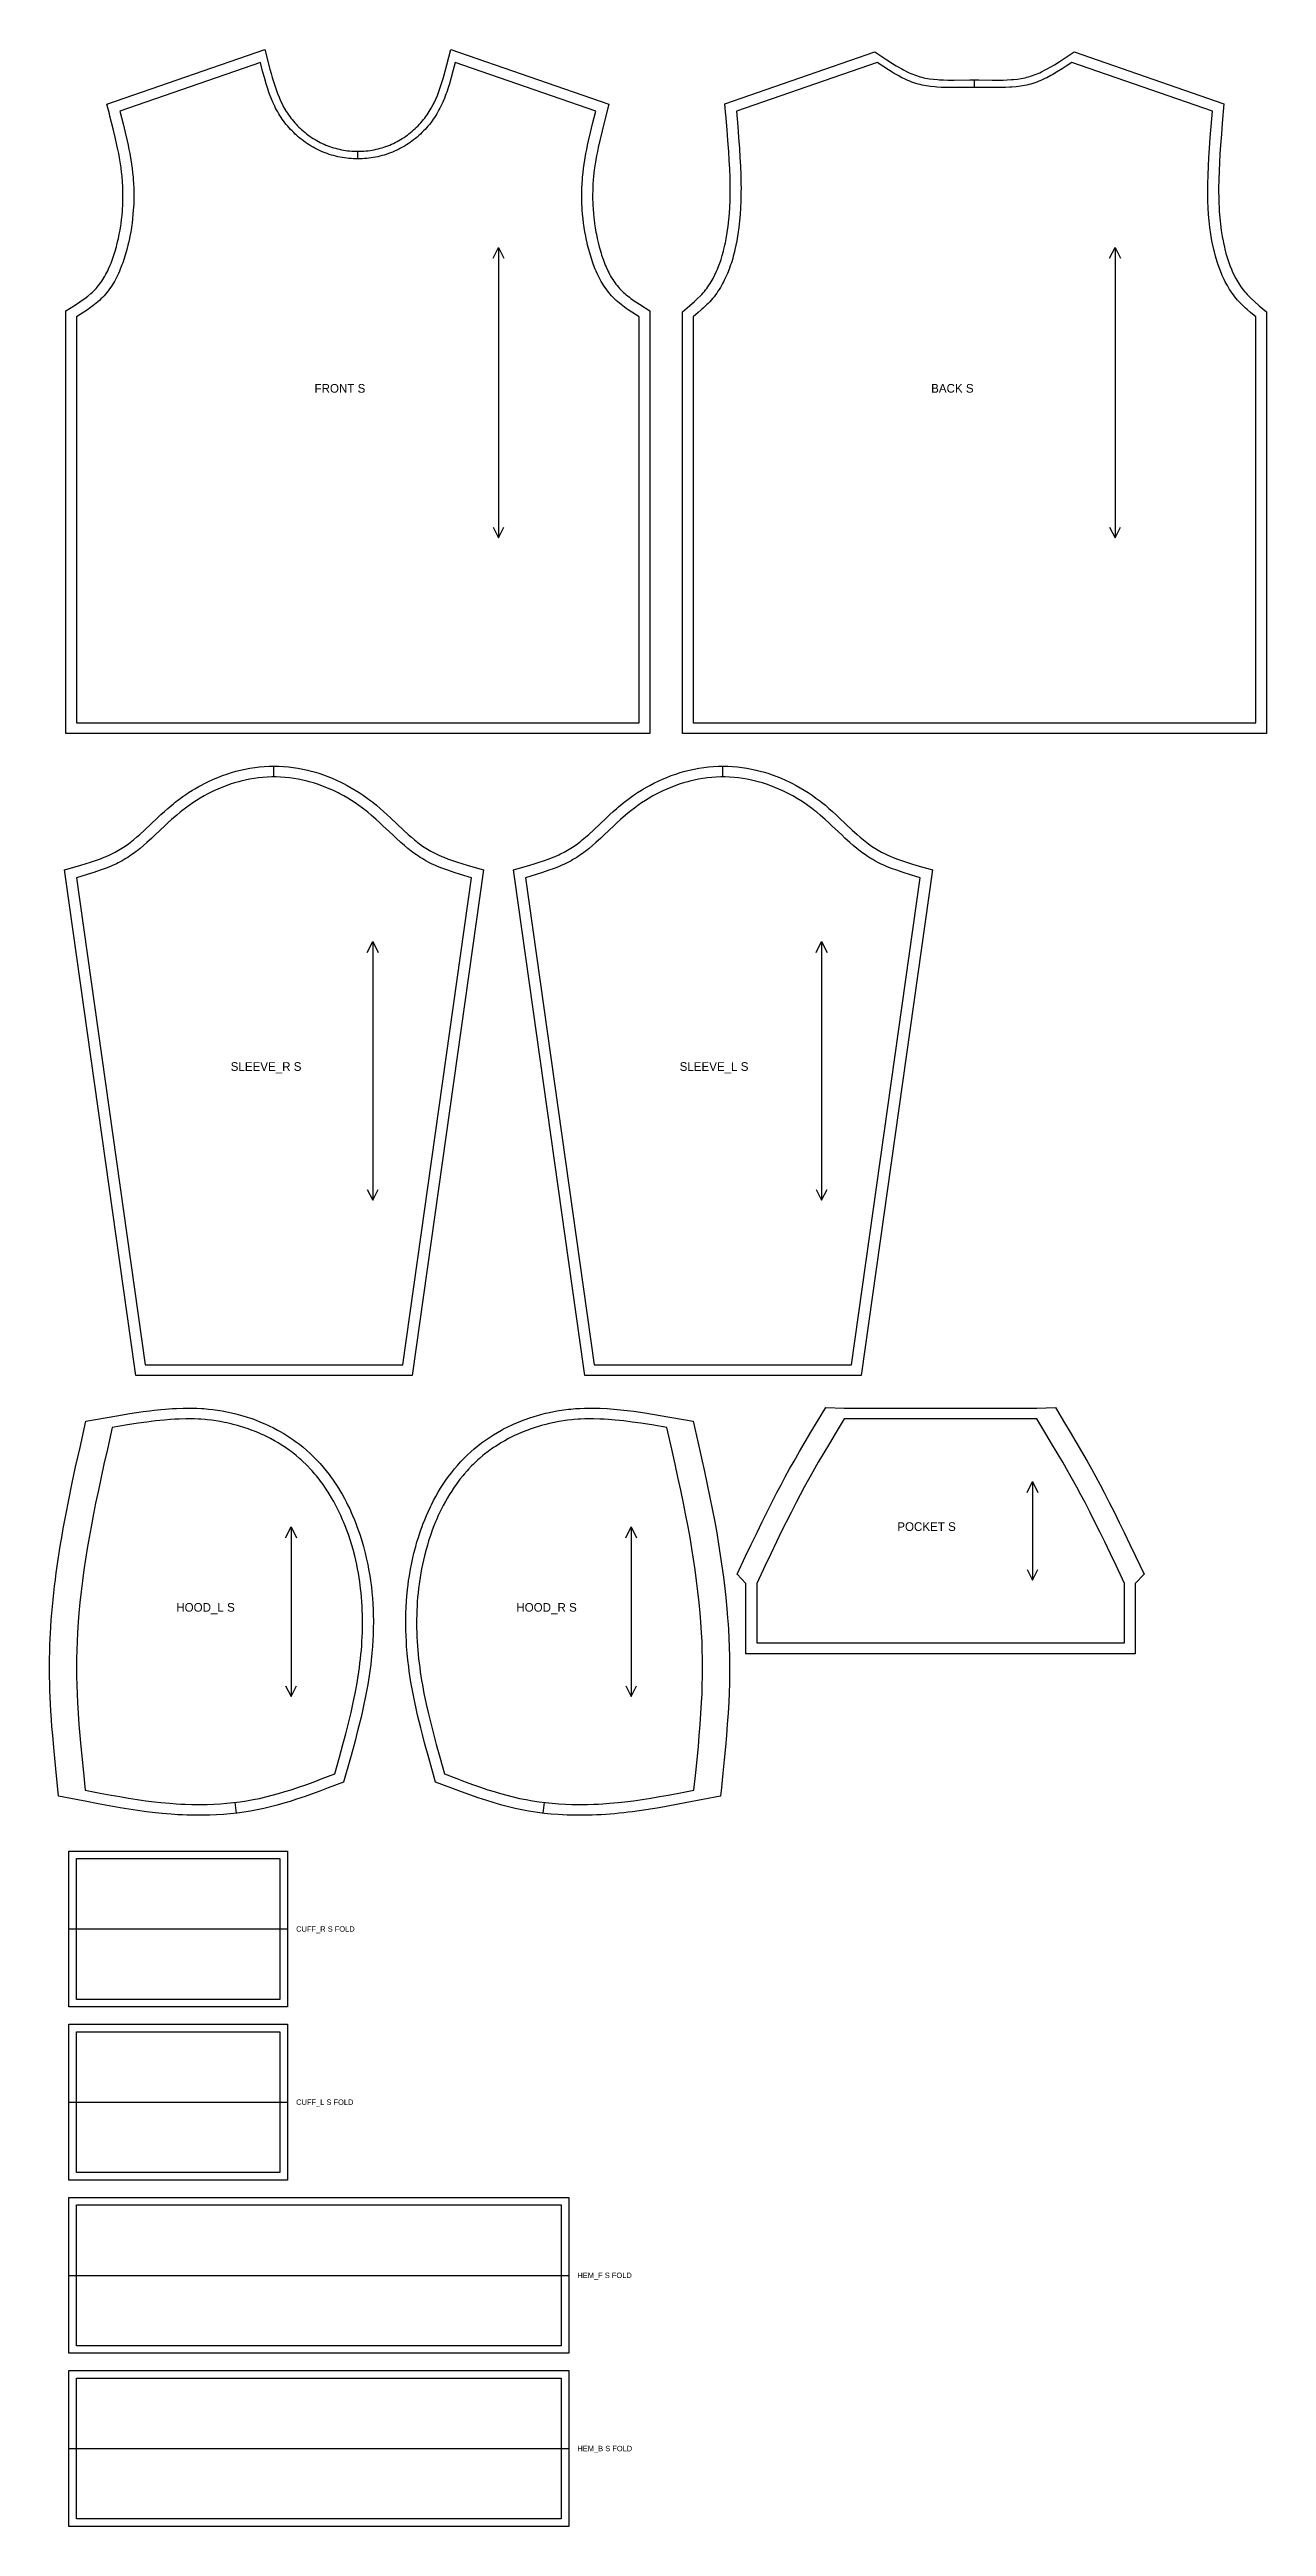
# Model space of a CAD drawing. Extents: x 10 to 1135, y 28 to 2316.
import ezdxf

# ---------------------------------------------------------------- set-up
doc = ezdxf.new("R2010")
doc.units = 0
for name, color, linetype in [('CUT', 7, 'CONTINUOUS'), ('FOLD', 6, 'CONTINUOUS'), ('GRAIN', 3, 'CONTINUOUS'), ('NOTCH', 1, 'CONTINUOUS'), ('SEW', 5, 'CONTINUOUS'), ('TEXT', 2, 'CONTINUOUS')]:
    doc.layers.add(name, color=color, linetype=linetype)

msp = doc.modelspace()

# ---------------------------------------------------------------- linework, layer by layer
at = {"layer": 'CUT'}
for points in [[(65.314, 2256.863), (63.023, 2265.786), (209.154, 2316.37), (213.806, 2298.233), (214.841, 2294.361), (215.909, 2290.534), (217.021, 2286.758), (218.19, 2283.039), (219.428, 2279.385), (220.746, 2275.802), (222.155, 2272.295), (223.666, 2268.87), (225.29, 2265.531), (226.148, 2263.896), (227.038, 2262.284), (227.962, 2260.696), (228.922, 2259.131), (229.924, 2257.584), (230.964, 2256.056), (232.044, 2254.549), (233.163, 2253.064), (234.318, 2251.602), (235.51, 2250.164), (236.737, 2248.751), (237.998, 2247.365), (239.293, 2246.006), (240.62, 2244.677), (241.979, 2243.377), (243.368, 2242.108), (244.786, 2240.871), (246.232, 2239.667), (247.706, 2238.498), (249.205, 2237.364), (250.73, 2236.266), (252.279, 2235.206), (253.85, 2234.185), (255.444, 2233.202), (257.059, 2232.261), (258.693, 2231.36), (260.345, 2230.503), (262.046, 2229.674), (263.766, 2228.89), (265.504, 2228.149), (267.261, 2227.451), (269.035, 2226.798), (270.824, 2226.189), (272.628, 2225.624), (274.445, 2225.103), (276.275, 2224.627), (278.116, 2224.196), (279.967, 2223.81), (281.827, 2223.468), (283.695, 2223.172), (285.57, 2222.921), (287.449, 2222.716), (289.334, 2222.556), (291.221, 2222.441), (293.11, 2222.372), (295, 2222.349), (296.89, 2222.372), (298.779, 2222.441), (300.666, 2222.556), (302.551, 2222.716), (304.43, 2222.921), (306.305, 2223.172), (308.173, 2223.468), (310.033, 2223.81), (311.884, 2224.196), (313.725, 2224.627), (315.555, 2225.103), (317.372, 2225.624), (319.176, 2226.189), (320.965, 2226.798), (322.739, 2227.451), (324.496, 2228.149), (326.234, 2228.89), (327.954, 2229.674), (329.655, 2230.503), (331.307, 2231.36), (332.941, 2232.261), (334.556, 2233.202), (336.15, 2234.185), (337.721, 2235.206), (339.27, 2236.266), (340.795, 2237.364), (342.294, 2238.498), (343.768, 2239.667), (345.214, 2240.871), (346.632, 2242.108), (348.021, 2243.377), (349.38, 2244.677), (350.707, 2246.006), (352.002, 2247.365), (353.263, 2248.751), (354.49, 2250.164), (355.682, 2251.602), (356.837, 2253.064), (357.956, 2254.549), (359.036, 2256.056), (360.076, 2257.584), (361.078, 2259.131), (362.038, 2260.696), (362.962, 2262.284), (364.71, 2265.531), (365.537, 2267.19), (367.103, 2270.572), (368.562, 2274.038), (369.924, 2277.584), (371.2, 2281.204), (371.81, 2283.039), (372.979, 2286.758), (374.091, 2290.534), (375.68, 2296.292), (377.209, 2302.142), (380.846, 2316.37), (526.977, 2265.786), (522.693, 2249.071), (520.756, 2241.328), (518.917, 2233.629), (517.218, 2225.972), (516.434, 2222.159), (515.7, 2218.355), (514.704, 2212.666), (514.117, 2208.884), (513.596, 2205.11), (512.951, 2199.464), (512.614, 2195.658), (512.356, 2191.846), (512.118, 2186.118), (512.059, 2182.293), (512.08, 2178.462), (512.181, 2174.627), (512.262, 2172.708), (512.484, 2168.867), (512.787, 2165.023), (513.172, 2161.175), (513.395, 2159.25), (513.901, 2155.397), (514.49, 2151.543), (515.161, 2147.686), (515.527, 2145.757), (516.322, 2141.897), (517.209, 2138.004), (518.188, 2134.098), (518.711, 2132.16), (519.827, 2128.324), (520.421, 2126.428), (521.685, 2122.693), (522.356, 2120.855), (523.778, 2117.252), (524.53, 2115.488), (526.119, 2112.047), (526.956, 2110.372), (527.822, 2108.729), (528.718, 2107.121), (529.643, 2105.548), (530.599, 2104.011), (531.585, 2102.513), (532.602, 2101.053), (533.65, 2099.634), (534.73, 2098.255), (535.843, 2096.919), (536.988, 2095.625), (538.171, 2094.369), (539.355, 2093.19), (540.591, 2092.027), (541.877, 2090.881), (543.211, 2089.75), (546.017, 2087.525), (547.483, 2086.428), (550.532, 2084.257), (555.352, 2081.024), (565, 2074.814), (565, 1684.349), (25, 1684.349), (25, 2074.814), (32.986, 2079.944), (37.891, 2083.178), (41.011, 2085.34), (42.517, 2086.428), (45.408, 2088.632), (48.123, 2090.881), (49.409, 2092.027), (50.645, 2093.19), (51.829, 2094.369), (53.012, 2095.625), (54.157, 2096.919), (55.27, 2098.255), (56.35, 2099.634), (57.398, 2101.053), (58.415, 2102.513), (59.401, 2104.011), (60.357, 2105.548), (61.282, 2107.121), (62.178, 2108.729), (63.044, 2110.372), (63.881, 2112.047), (64.69, 2113.753), (66.222, 2117.252), (66.946, 2119.041), (68.315, 2122.693), (68.959, 2124.551), (70.173, 2128.324), (70.743, 2130.235), (71.812, 2134.098), (72.313, 2136.046), (73.249, 2139.969), (73.678, 2141.897), (74.473, 2145.757), (75.185, 2149.614), (75.815, 2153.47), (76.099, 2155.397), (76.605, 2159.25), (77.031, 2163.099), (77.374, 2166.946), (77.516, 2168.867), (77.738, 2172.708), (77.88, 2176.545), (77.941, 2180.378), (77.941, 2182.293), (77.882, 2186.118), (77.743, 2189.938), (77.525, 2193.753), (77.049, 2199.464), (76.638, 2203.226), (76.152, 2206.996), (75.296, 2212.666), (74.646, 2216.456), (73.939, 2220.256), (73.18, 2224.064), (72.372, 2227.883), (70.635, 2235.55), (68.768, 2243.259), (65.815, 2254.91)], [(635.037, 2258.492), (634.369, 2266.252), (772.823, 2314.178), (784.073, 2306.758), (789.237, 2303.448), (792.658, 2301.347), (794.364, 2300.335), (797.769, 2298.405), (799.469, 2297.491), (802.865, 2295.779), (804.562, 2294.984), (806.26, 2294.234), (807.957, 2293.531), (809.656, 2292.876), (811.356, 2292.272), (813.062, 2291.719), (814.745, 2291.227), (816.449, 2290.78), (818.176, 2290.375), (819.923, 2290.012), (821.692, 2289.688), (823.483, 2289.401), (827.125, 2288.932), (830.847, 2288.589), (832.736, 2288.461), (836.569, 2288.277), (840.469, 2288.179), (846.435, 2288.153), (860.802, 2288.328), (865, 2288.349), (869.198, 2288.328), (881.549, 2288.168), (885.568, 2288.149), (891.489, 2288.219), (895.356, 2288.357), (899.153, 2288.589), (901.024, 2288.746), (904.706, 2289.15), (908.308, 2289.688), (910.077, 2290.012), (911.824, 2290.375), (913.551, 2290.78), (915.255, 2291.227), (916.938, 2291.719), (918.644, 2292.272), (920.344, 2292.876), (922.043, 2293.531), (923.74, 2294.234), (925.438, 2294.984), (927.135, 2295.779), (930.531, 2297.491), (932.231, 2298.405), (935.636, 2300.335), (939.051, 2302.385), (944.201, 2305.637), (957.177, 2314.178), (1095.631, 2266.252), (1094.096, 2248.353), (1093.265, 2238.246), (1092.501, 2228.171), (1091.96, 2220.135), (1091.5, 2212.119), (1091.136, 2204.123), (1090.885, 2196.169), (1090.769, 2188.267), (1090.77, 2184.33), (1090.816, 2180.403), (1090.974, 2174.529), (1091.144, 2170.624), (1091.371, 2166.727), (1091.823, 2160.899), (1092.421, 2155.09), (1093.176, 2149.298), (1094.098, 2143.522), (1094.812, 2139.68), (1095.208, 2137.724), (1096.065, 2133.83), (1096.528, 2131.895), (1097.525, 2128.056), (1098.06, 2126.155), (1099.206, 2122.397), (1099.818, 2120.542), (1101.124, 2116.891), (1102.539, 2113.324), (1103.289, 2111.575), (1104.877, 2108.155), (1106.583, 2104.846), (1107.481, 2103.235), (1108.411, 2101.656), (1109.371, 2100.109), (1110.363, 2098.595), (1111.386, 2097.114), (1112.443, 2095.669), (1113.531, 2094.259), (1114.655, 2092.883), (1115.824, 2091.531), (1117.043, 2090.193), (1118.311, 2088.864), (1120.986, 2086.225), (1123.827, 2083.598), (1128.342, 2079.643), (1135, 2073.97), (1135, 1684.349), (595, 1684.349), (595, 2073.97), (601.658, 2079.643), (606.173, 2083.598), (609.014, 2086.225), (611.689, 2088.864), (612.957, 2090.193), (614.176, 2091.531), (615.345, 2092.883), (616.469, 2094.259), (617.557, 2095.669), (618.614, 2097.114), (619.637, 2098.595), (620.629, 2100.109), (621.589, 2101.656), (622.519, 2103.235), (623.417, 2104.846), (625.123, 2108.155), (626.711, 2111.575), (627.461, 2113.324), (628.876, 2116.891), (630.182, 2120.542), (630.794, 2122.397), (631.94, 2126.155), (632.986, 2129.97), (633.472, 2131.895), (634.375, 2135.773), (634.792, 2137.724), (635.555, 2141.6), (636.536, 2147.371), (637.345, 2153.157), (637.994, 2158.961), (638.494, 2164.783), (638.856, 2170.624), (639.092, 2176.484), (639.184, 2180.403), (639.23, 2184.33), (639.216, 2190.239), (639.064, 2198.15), (638.783, 2206.12), (638.394, 2214.121), (637.912, 2222.142), (637.204, 2232.197), (636.409, 2242.285), (635.211, 2256.462)], [(25.098, 1549.852), (23.892, 1558.398), (38.112, 1562.601), (43.954, 1564.38), (47.78, 1565.597), (51.542, 1566.85), (57.048, 1568.822), (60.616, 1570.213), (62.366, 1570.935), (65.795, 1572.438), (67.472, 1573.221), (70.748, 1574.856), (72.345, 1575.711), (75.456, 1577.499), (76.997, 1578.452), (80.043, 1580.47), (83.053, 1582.631), (86.038, 1584.927), (87.523, 1586.121), (90.482, 1588.596), (93.434, 1591.175), (97.865, 1595.208), (109.914, 1606.593), (113.032, 1609.502), (116.212, 1612.406), (119.467, 1615.287), (121.126, 1616.715), (124.514, 1619.532), (126.22, 1620.897), (129.684, 1623.561), (133.216, 1626.134), (136.814, 1628.613), (138.637, 1629.817), (142.33, 1632.15), (144.199, 1633.28), (147.983, 1635.462), (149.897, 1636.515), (153.768, 1638.54), (157.694, 1640.457), (161.674, 1642.264), (165.706, 1643.958), (169.788, 1645.535), (173.917, 1646.994), (178.093, 1648.332), (182.345, 1649.554), (186.638, 1650.646), (190.968, 1651.605), (195.332, 1652.427), (199.724, 1653.109), (204.141, 1653.646), (208.579, 1654.034), (213.033, 1654.27), (215.266, 1654.329), (217.5, 1654.349), (221.967, 1654.27), (226.421, 1654.034), (230.859, 1653.646), (235.276, 1653.109), (239.668, 1652.427), (244.032, 1651.605), (248.362, 1650.646), (250.513, 1650.116), (254.787, 1648.958), (259.001, 1647.678), (263.154, 1646.28), (267.259, 1644.761), (271.316, 1643.125), (275.323, 1641.375), (279.276, 1639.512), (281.232, 1638.54), (285.103, 1636.515), (288.916, 1634.384), (292.67, 1632.15), (296.363, 1629.817), (299.993, 1627.386), (303.558, 1624.859), (307.056, 1622.24), (308.78, 1620.897), (312.192, 1618.13), (315.533, 1615.287), (318.788, 1612.406), (321.968, 1609.502), (325.086, 1606.593), (337.135, 1595.208), (341.566, 1591.175), (344.518, 1588.596), (347.477, 1586.121), (348.962, 1584.927), (351.947, 1582.631), (354.957, 1580.47), (356.475, 1579.442), (359.544, 1577.499), (362.655, 1575.711), (364.252, 1574.856), (367.528, 1573.221), (369.205, 1572.438), (372.634, 1570.935), (374.384, 1570.213), (377.952, 1568.822), (383.458, 1566.85), (387.22, 1565.597), (391.046, 1564.38), (396.888, 1562.601), (411.108, 1558.398), (345.188, 1091.249), (89.812, 1091.249), (88.598, 1099.852)], [(440.098, 1549.852), (438.892, 1558.398), (453.112, 1562.601), (458.954, 1564.38), (462.78, 1565.597), (466.542, 1566.85), (472.048, 1568.822), (475.616, 1570.213), (477.366, 1570.935), (480.795, 1572.438), (482.472, 1573.221), (485.748, 1574.856), (487.345, 1575.711), (490.456, 1577.499), (491.997, 1578.452), (495.043, 1580.47), (498.053, 1582.631), (501.038, 1584.927), (502.523, 1586.121), (505.482, 1588.596), (508.434, 1591.175), (512.865, 1595.208), (524.914, 1606.593), (528.032, 1609.502), (531.212, 1612.406), (534.467, 1615.287), (536.126, 1616.715), (539.514, 1619.532), (541.22, 1620.897), (544.684, 1623.561), (548.216, 1626.134), (551.814, 1628.613), (553.637, 1629.817), (557.33, 1632.15), (559.199, 1633.28), (562.983, 1635.462), (564.897, 1636.515), (568.768, 1638.54), (572.694, 1640.457), (576.674, 1642.264), (580.706, 1643.958), (584.788, 1645.535), (588.917, 1646.994), (593.093, 1648.332), (597.345, 1649.554), (601.638, 1650.646), (605.968, 1651.605), (610.332, 1652.427), (614.724, 1653.109), (619.141, 1653.646), (623.579, 1654.034), (628.033, 1654.27), (630.266, 1654.329), (632.5, 1654.349), (636.967, 1654.27), (641.421, 1654.034), (645.859, 1653.646), (650.276, 1653.109), (654.668, 1652.427), (659.032, 1651.605), (663.362, 1650.646), (665.513, 1650.116), (669.787, 1648.958), (674.001, 1647.678), (678.154, 1646.28), (682.259, 1644.761), (686.316, 1643.125), (690.323, 1641.375), (694.276, 1639.512), (696.232, 1638.54), (700.103, 1636.515), (703.916, 1634.384), (707.67, 1632.15), (711.363, 1629.817), (714.993, 1627.386), (718.558, 1624.859), (722.056, 1622.24), (723.78, 1620.897), (727.192, 1618.13), (730.533, 1615.287), (733.788, 1612.406), (736.968, 1609.502), (740.086, 1606.593), (752.135, 1595.208), (756.566, 1591.175), (759.518, 1588.596), (762.477, 1586.121), (763.962, 1584.927), (766.947, 1582.631), (769.957, 1580.47), (771.475, 1579.442), (774.544, 1577.499), (777.655, 1575.711), (779.252, 1574.856), (782.528, 1573.221), (784.205, 1572.438), (787.634, 1570.935), (789.384, 1570.213), (792.952, 1568.822), (798.458, 1566.85), (802.22, 1565.597), (806.046, 1564.38), (811.888, 1562.601), (826.108, 1558.398), (760.188, 1091.249), (504.812, 1091.249), (503.598, 1099.852)], [(41.103, 698.443), (18.445, 702.848), (15.819, 727.958), (14.215, 744.323), (12.937, 758.732), (12.28, 767.003), (11.828, 773.224), (11.29, 781.543), (10.939, 787.801), (10.637, 794.074), (10.389, 800.363), (10.198, 806.668), (10.069, 812.989), (10.006, 819.326), (10.012, 825.678), (10.057, 829.883), (10.183, 836.184), (10.378, 842.477), (10.64, 848.763), (10.851, 852.948), (11.221, 859.219), (11.653, 865.48), (12.144, 871.732), (12.693, 877.974), (13.297, 884.205), (13.956, 890.425), (14.665, 896.633), (15.425, 902.83), (16.232, 909.015), (17.085, 915.187), (18.29, 923.397), (19.241, 929.538), (20.232, 935.666), (21.261, 941.78), (22.686, 949.908), (24.955, 962.172), (27.76, 976.468), (30.696, 990.68), (34.174, 1006.83), (38.196, 1024.893), (43.736, 1049.248), (72.325, 1054.141), (84.398, 1056.143), (90.471, 1057.09), (96.57, 1057.978), (102.693, 1058.794), (106.789, 1059.289), (112.955, 1059.947), (117.08, 1060.323), (123.29, 1060.778), (127.444, 1061.002), (133.697, 1061.207), (137.88, 1061.249), (142.074, 1061.21), (146.279, 1061.084), (150.495, 1060.865), (152.607, 1060.72), (156.838, 1060.354), (161.079, 1059.884), (165.345, 1059.301), (169.606, 1058.61), (173.857, 1057.809), (178.095, 1056.901), (182.316, 1055.884), (186.516, 1054.76), (188.608, 1054.158), (192.769, 1052.873), (196.901, 1051.481), (200.998, 1049.982), (205.057, 1048.378), (209.075, 1046.667), (213.046, 1044.85), (216.968, 1042.927), (220.836, 1040.898), (222.748, 1039.844), (226.528, 1037.656), (230.243, 1035.363), (233.891, 1032.964), (237.466, 1030.46), (240.964, 1027.85), (244.381, 1025.134), (247.714, 1022.313), (250.982, 1019.363), (254.15, 1016.318), (257.218, 1013.183), (260.186, 1009.961), (263.056, 1006.658), (265.828, 1003.277), (268.504, 999.822), (269.805, 998.068), (272.338, 994.51), (274.777, 990.887), (277.122, 987.205), (279.376, 983.465), (280.468, 981.575), (282.586, 977.758), (284.615, 973.892), (285.596, 971.943), (287.492, 968.013), (289.302, 964.044), (290.175, 962.046), (291.856, 958.026), (293.454, 953.976), (294.221, 951.94), (295.694, 947.851), (297.085, 943.739), (297.75, 941.677), (299.02, 937.539), (300.208, 933.394), (301.842, 927.163), (302.836, 922.995), (304.186, 916.726), (304.994, 912.537), (306.07, 906.24), (306.699, 902.034), (307.512, 895.717), (307.968, 891.502), (308.528, 885.174), (308.82, 880.954), (309.137, 874.623), (309.271, 870.404), (309.357, 864.079), (309.308, 857.761), (309.129, 851.453), (308.94, 847.254), (308.552, 840.969), (308.044, 834.701), (307.418, 828.454), (306.939, 824.302), (306.132, 818.126), (305.223, 811.979), (304.218, 805.86), (303.125, 799.768), (301.949, 793.701), (300.698, 787.659), (299.377, 781.641), (297.994, 775.644), (296.063, 767.681), (294.559, 761.732), (292.49, 753.827), (290.363, 745.952), (288.194, 738.104), (281.862, 715.705), (267.617, 710.277), (259.919, 707.39), (252.169, 704.558), (246.319, 702.488), (238.46, 699.826), (232.519, 697.919), (226.532, 696.105), (220.498, 694.397), (214.412, 692.809), (208.272, 691.354), (202.079, 690.048), (195.856, 688.902), (189.606, 687.913), (183.336, 687.077), (177.049, 686.388), (170.748, 685.843), (164.439, 685.437), (158.124, 685.165), (151.808, 685.024), (147.598, 685), (143.391, 685.031), (137.086, 685.177), (132.89, 685.339), (128.699, 685.552), (122.428, 685.963), (118.258, 686.296), (114.099, 686.674), (107.886, 687.322), (99.644, 688.323), (91.451, 689.461), (83.301, 690.716), (75.191, 692.068), (65.107, 693.864), (55.074, 695.744), (43.094, 698.056)], [(630.563, 705.63), (630.269, 702.848), (597.639, 696.511), (589.632, 694.985), (581.594, 693.497), (573.522, 692.068), (567.443, 691.045), (561.343, 690.075), (555.218, 689.165), (549.069, 688.323), (544.954, 687.804), (540.828, 687.322), (536.688, 686.88), (532.536, 686.479), (528.372, 686.123), (524.197, 685.814), (520.014, 685.552), (515.824, 685.339), (511.627, 685.177), (507.425, 685.067), (503.219, 685.009), (499.011, 685.005), (494.8, 685.057), (488.484, 685.241), (484.275, 685.437), (480.067, 685.692), (473.763, 686.191), (467.471, 686.831), (461.195, 687.618), (457.021, 688.226), (452.858, 688.902), (446.634, 690.048), (440.441, 691.354), (434.301, 692.809), (428.215, 694.397), (424.187, 695.523), (420.18, 696.699), (414.209, 698.545), (406.315, 701.141), (398.49, 703.862), (390.727, 706.676), (381.097, 710.277), (366.851, 715.705), (360.519, 738.104), (356.75, 751.856), (354.665, 759.753), (353.147, 765.696), (351.673, 771.658), (350.252, 777.641), (348.889, 783.644), (347.59, 789.67), (346.363, 795.72), (345.214, 801.795), (344.15, 807.896), (343.49, 811.979), (342.581, 818.126), (342.032, 822.24), (341.295, 828.454), (340.67, 834.701), (340.161, 840.969), (339.889, 845.157), (339.584, 851.453), (339.45, 855.657), (339.358, 861.972), (339.37, 866.186), (339.501, 872.513), (339.666, 876.733), (340.031, 883.064), (340.355, 887.284), (340.965, 893.61), (341.455, 897.824), (342.014, 902.034), (342.643, 906.24), (343.719, 912.537), (344.527, 916.726), (345.877, 922.995), (346.871, 927.163), (348.505, 933.394), (349.694, 937.539), (350.963, 941.677), (351.628, 943.739), (353.019, 947.851), (354.492, 951.94), (355.26, 953.976), (356.857, 958.026), (358.539, 962.046), (360.305, 966.033), (362.158, 969.983), (363.118, 971.943), (365.102, 975.831), (367.175, 979.673), (369.337, 983.465), (371.591, 987.205), (373.937, 990.887), (376.375, 994.51), (378.908, 998.068), (381.535, 1001.559), (384.259, 1004.977), (387.08, 1008.32), (389.999, 1011.582), (393.017, 1014.761), (396.135, 1017.852), (399.353, 1020.85), (402.655, 1023.737), (406.03, 1026.505), (409.488, 1029.168), (413.026, 1031.725), (416.637, 1034.177), (420.319, 1036.523), (424.067, 1038.763), (427.877, 1040.898), (429.804, 1041.925), (433.7, 1043.901), (437.647, 1045.771), (439.638, 1046.667), (443.656, 1048.378), (447.715, 1049.982), (449.759, 1050.745), (453.874, 1052.19), (458.021, 1053.528), (460.106, 1054.158), (464.294, 1055.335), (468.505, 1056.406), (470.618, 1056.901), (474.856, 1057.809), (479.107, 1058.61), (481.237, 1058.969), (485.501, 1059.606), (489.756, 1060.132), (491.875, 1060.354), (496.106, 1060.72), (500.327, 1060.986), (504.538, 1061.158), (508.738, 1061.24), (510.833, 1061.249), (515.016, 1061.207), (519.188, 1061.088), (525.423, 1060.778), (531.633, 1060.323), (537.816, 1059.74), (543.973, 1059.047), (550.105, 1058.259), (556.212, 1057.393), (562.293, 1056.464), (574.383, 1054.481), (604.977, 1049.248), (609.613, 1028.893), (612.762, 1014.871), (615.419, 1002.802), (618.017, 990.68), (620.541, 978.503), (622.574, 968.309), (624.914, 956.018), (626.747, 945.847), (628.481, 935.666), (630.111, 925.445), (631.628, 915.187), (633.024, 904.893), (634.29, 894.565), (635.202, 886.279), (636.21, 875.894), (636.903, 867.565), (637.355, 861.307), (637.622, 857.13), (638.073, 848.763), (638.408, 840.38), (638.622, 831.984), (638.711, 823.559), (638.673, 815.1), (638.515, 806.668), (638.248, 798.265), (637.881, 789.89), (637.296, 779.461), (636.588, 769.075), (635.776, 758.732), (634.878, 748.432), (633.711, 736.127), (632.477, 723.884), (630.777, 707.652)], [(663.713, 834.249), (653.713, 834.249), (653.713, 899.249), (645.628, 907.789), (653.444, 924.315), (658.704, 935.353), (664.024, 946.398), (668.517, 955.599), (673.076, 964.791), (677.711, 973.969), (682.435, 983.125), (686.285, 990.432), (690.203, 997.718), (694.199, 1004.986), (698.267, 1012.221), (703.42, 1021.191), (708.632, 1030.085), (713.886, 1038.915), (719.165, 1047.688), (727.619, 1061.632), (744.713, 1061.249), (922.713, 1061.249), (939.807, 1061.632), (948.262, 1047.688), (953.54, 1038.915), (958.794, 1030.085), (964.007, 1021.191), (969.16, 1012.221), (973.227, 1004.986), (977.223, 997.718), (981.142, 990.432), (984.991, 983.125), (989.715, 973.969), (994.351, 964.791), (998.91, 955.599), (1003.403, 946.398), (1008.723, 935.353), (1013.982, 924.315), (1021.798, 907.789), (1013.713, 899.249), (1013.713, 834.249), (1003.713, 834.249)], [(28, 652), (230, 652), (230, 508), (28, 508)], [(28, 492), (230, 492), (230, 348), (28, 348)], [(28, 332), (490, 332), (490, 188), (28, 188)], [(28, 172), (490, 172), (490, 28), (28, 28)]]:
    msp.add_lwpolyline(points, close=True, dxfattribs=at)
at = {"layer": 'FOLD'}
for points in [[(28, 580), (230, 580)], [(28, 420), (230, 420)], [(28, 260), (490, 260)], [(28, 100), (490, 100)]]:
    msp.add_lwpolyline(points, dxfattribs=at)
at = {"layer": 'GRAIN'}
for points in [[(420, 2123.549), (425, 2133.549), (430, 2123.549)], [(425, 2133.549), (425, 1865.149)], [(990, 2123.549), (995, 2133.549), (1000, 2123.549)], [(995, 2133.549), (995, 1865.149)], [(420, 1875.149), (425, 1865.149), (430, 1875.149)], [(990, 1875.149), (995, 1865.149), (1000, 1875.149)], [(303.75, 1482.281), (308.75, 1492.281), (313.75, 1482.281)], [(308.75, 1492.281), (308.75, 1253.317)], [(718.75, 1482.281), (723.75, 1492.281), (728.75, 1482.281)], [(723.75, 1492.281), (723.75, 1253.317)], [(303.75, 1263.317), (308.75, 1253.317), (313.75, 1263.317)], [(718.75, 1263.317), (723.75, 1253.317), (728.75, 1263.317)], [(913.713, 983.289), (918.713, 993.289), (923.713, 983.289)], [(918.713, 993.289), (918.713, 902.209)], [(228.267, 941.5), (233.267, 951.5), (238.267, 941.5)], [(233.267, 951.5), (233.267, 794.75)], [(542.624, 941.5), (547.624, 951.5), (552.624, 941.5)], [(547.624, 951.5), (547.624, 794.75)], [(913.713, 912.209), (918.713, 902.209), (923.713, 912.209)], [(228.267, 804.75), (233.267, 794.75), (238.267, 804.75)], [(542.624, 804.75), (547.624, 794.75), (552.624, 804.75)]]:
    msp.add_lwpolyline(points, dxfattribs=at)
at = {"layer": 'NOTCH'}
for points in [[(865, 2281.349), (865, 2288.349)], [(295, 2215.349), (295, 2222.349)], [(217.5, 1644.349), (217.5, 1654.349)], [(632.5, 1644.349), (632.5, 1654.349)], [(181.409, 696.919), (182.584, 686.988)], [(467.305, 696.919), (466.129, 686.988)]]:
    msp.add_lwpolyline(points, dxfattribs=at)
at = {"layer": 'SEW'}
for points in [[(75, 2259.349), (77.986, 2247.622), (79.905, 2239.797), (81.715, 2231.963), (82.565, 2228.041), (83.372, 2224.115), (84.131, 2220.184), (84.835, 2216.249), (85.777, 2210.336), (86.322, 2206.386), (86.793, 2202.43), (87.188, 2198.444), (87.356, 2196.437), (87.628, 2192.418), (87.816, 2188.392), (87.921, 2184.36), (87.941, 2182.342), (87.919, 2178.303), (87.812, 2174.259), (87.62, 2170.211), (87.492, 2168.186), (87.173, 2164.133), (86.768, 2160.077), (86.277, 2156.02), (85.999, 2153.99), (85.379, 2149.931), (85.037, 2147.9), (84.287, 2143.84), (83.88, 2141.81), (83, 2137.749), (82.518, 2135.681), (81.482, 2131.551), (80.927, 2129.493), (79.736, 2125.399), (79.098, 2123.366), (77.735, 2119.338), (77.008, 2117.346), (75.456, 2113.414), (74.63, 2111.477), (73.769, 2109.562), (72.873, 2107.67), (71.94, 2105.804), (70.97, 2103.964), (69.961, 2102.153), (68.913, 2100.371), (67.824, 2098.621), (66.695, 2096.905), (65.523, 2095.224), (64.308, 2093.579), (63.049, 2091.972), (61.746, 2090.406), (60.396, 2088.881), (59, 2087.399), (57.602, 2086.006), (56.162, 2084.651), (54.684, 2083.334), (53.169, 2082.05), (51.622, 2080.797), (50.045, 2079.572), (46.813, 2077.195), (45.164, 2076.038), (41.816, 2073.771), (35, 2069.349), (35, 1694.349), (555, 1694.349), (555, 2069.349), (548.184, 2073.771), (544.836, 2076.038), (543.187, 2077.195), (539.955, 2079.572), (538.378, 2080.797), (536.831, 2082.05), (535.316, 2083.334), (533.838, 2084.651), (532.398, 2086.006), (531, 2087.399), (529.604, 2088.881), (528.254, 2090.406), (526.951, 2091.972), (525.692, 2093.579), (524.477, 2095.224), (523.305, 2096.905), (522.176, 2098.621), (521.087, 2100.371), (520.039, 2102.153), (519.03, 2103.964), (518.06, 2105.804), (517.127, 2107.67), (516.231, 2109.562), (515.37, 2111.477), (514.544, 2113.414), (512.992, 2117.346), (512.265, 2119.338), (510.902, 2123.366), (510.264, 2125.399), (509.073, 2129.493), (508.518, 2131.551), (507.482, 2135.681), (507, 2137.749), (506.12, 2141.81), (505.713, 2143.84), (504.963, 2147.9), (504.621, 2149.931), (504.001, 2153.99), (503.723, 2156.02), (503.232, 2160.077), (502.827, 2164.133), (502.508, 2168.186), (502.38, 2170.211), (502.188, 2174.259), (502.081, 2178.303), (502.059, 2182.342), (502.079, 2184.36), (502.184, 2188.392), (502.372, 2192.418), (502.644, 2196.437), (502.812, 2198.444), (503.207, 2202.43), (503.678, 2206.386), (504.223, 2210.336), (505.165, 2216.249), (505.869, 2220.184), (506.628, 2224.115), (507.435, 2228.041), (508.285, 2231.963), (510.095, 2239.797), (512.014, 2247.622), (515, 2259.349), (385, 2304.349), (382.964, 2296.452), (381.372, 2290.56), (379.676, 2284.722), (378.465, 2280.87), (377.173, 2277.058), (376.494, 2275.169), (375.057, 2271.429), (373.508, 2267.746), (371.832, 2264.127), (370.942, 2262.343), (370.016, 2260.577), (369.051, 2258.831), (368.046, 2257.105), (367, 2255.399), (365.908, 2253.711), (364.773, 2252.046), (363.597, 2250.405), (362.38, 2248.788), (361.123, 2247.198), (359.828, 2245.635), (358.494, 2244.1), (357.124, 2242.594), (355.718, 2241.119), (354.277, 2239.675), (352.802, 2238.264), (351.294, 2236.886), (349.754, 2235.543), (348.183, 2234.235), (346.581, 2232.964), (344.951, 2231.731), (343.292, 2230.537), (341.606, 2229.383), (339.894, 2228.27), (338.156, 2227.199), (336.394, 2226.171), (334.608, 2225.188), (332.8, 2224.249), (330.941, 2223.343), (329.06, 2222.485), (327.16, 2221.675), (325.24, 2220.913), (323.304, 2220.2), (321.35, 2219.535), (319.382, 2218.918), (317.4, 2218.351), (315.404, 2217.832), (313.397, 2217.362), (311.38, 2216.94), (309.353, 2216.568), (307.317, 2216.246), (305.275, 2215.972), (303.227, 2215.748), (301.175, 2215.574), (299.118, 2215.449), (297.06, 2215.374), (295, 2215.349), (292.94, 2215.374), (290.882, 2215.449), (288.825, 2215.574), (286.773, 2215.748), (284.725, 2215.972), (282.683, 2216.246), (280.647, 2216.568), (278.62, 2216.94), (276.603, 2217.362), (274.596, 2217.832), (272.6, 2218.351), (270.618, 2218.918), (268.65, 2219.535), (266.696, 2220.2), (264.76, 2220.913), (262.84, 2221.675), (260.94, 2222.485), (259.059, 2223.343), (257.2, 2224.249), (255.392, 2225.188), (253.606, 2226.171), (251.844, 2227.199), (250.106, 2228.27), (248.394, 2229.383), (246.708, 2230.537), (245.049, 2231.731), (243.419, 2232.964), (241.817, 2234.235), (240.246, 2235.543), (238.706, 2236.886), (237.198, 2238.264), (235.723, 2239.675), (234.282, 2241.119), (232.876, 2242.594), (231.506, 2244.1), (230.172, 2245.635), (228.877, 2247.198), (227.62, 2248.788), (226.403, 2250.405), (225.227, 2252.046), (224.092, 2253.711), (223, 2255.399), (221.954, 2257.105), (220.949, 2258.831), (219.984, 2260.577), (219.058, 2262.343), (218.168, 2264.127), (216.492, 2267.746), (214.943, 2271.429), (213.506, 2275.169), (212.827, 2277.058), (211.535, 2280.87), (210.324, 2284.722), (208.628, 2290.56), (207.036, 2296.452), (205, 2304.349)], [(645, 2259.349), (646.208, 2245.132), (647.022, 2234.977), (647.756, 2224.822), (648.265, 2216.698), (648.685, 2208.574), (649, 2200.449), (649.19, 2192.361), (649.231, 2188.317), (649.229, 2184.272), (649.183, 2180.228), (649.087, 2176.183), (648.843, 2170.116), (648.467, 2164.049), (647.946, 2157.981), (647.267, 2151.912), (646.419, 2145.843), (645.752, 2141.796), (645.387, 2139.773), (644.582, 2135.686), (643.675, 2131.563), (643.183, 2129.507), (642.12, 2125.412), (641.547, 2123.376), (640.313, 2119.334), (639.652, 2117.331), (638.235, 2113.366), (636.687, 2109.465), (635.862, 2107.543), (635.002, 2105.641), (634.106, 2103.761), (633.173, 2101.904), (632.203, 2100.071), (631.195, 2098.264), (630.148, 2096.484), (629.061, 2094.732), (627.933, 2093.01), (626.764, 2091.32), (625.552, 2089.662), (624.298, 2088.038), (623, 2086.449), (621.657, 2084.895), (620.273, 2083.375), (618.852, 2081.885), (617.397, 2080.423), (614.402, 2077.569), (612.869, 2076.171), (609.751, 2073.418), (605, 2069.349), (605, 1694.349), (1125, 1694.349), (1125, 2069.349), (1120.249, 2073.418), (1117.131, 2076.171), (1115.598, 2077.569), (1112.603, 2080.423), (1111.148, 2081.885), (1109.727, 2083.375), (1108.343, 2084.895), (1107, 2086.449), (1105.702, 2088.038), (1104.448, 2089.662), (1103.236, 2091.32), (1102.067, 2093.01), (1100.939, 2094.732), (1099.852, 2096.484), (1098.805, 2098.264), (1097.797, 2100.071), (1096.827, 2101.904), (1095.894, 2103.761), (1094.998, 2105.641), (1094.138, 2107.543), (1093.313, 2109.465), (1091.765, 2113.366), (1090.348, 2117.331), (1089.687, 2119.334), (1088.453, 2123.376), (1087.88, 2125.412), (1086.817, 2129.507), (1086.325, 2131.563), (1085.418, 2135.686), (1084.613, 2139.773), (1084.248, 2141.796), (1083.581, 2145.843), (1082.733, 2151.912), (1082.054, 2157.981), (1081.533, 2164.049), (1081.157, 2170.116), (1080.913, 2176.183), (1080.817, 2180.228), (1080.771, 2184.272), (1080.769, 2188.317), (1080.81, 2192.361), (1081, 2200.449), (1081.315, 2208.574), (1081.735, 2216.698), (1082.244, 2224.822), (1082.978, 2234.977), (1083.792, 2245.132), (1085, 2259.349), (955, 2304.349), (949.75, 2300.894), (946.24, 2298.629), (940.944, 2295.344), (937.384, 2293.264), (935.593, 2292.265), (931.984, 2290.365), (930.166, 2289.469), (928.336, 2288.612), (926.495, 2287.799), (924.642, 2287.031), (922.775, 2286.312), (920.895, 2285.643), (919, 2285.029), (917.126, 2284.481), (915.237, 2283.986), (913.335, 2283.54), (911.42, 2283.142), (909.492, 2282.789), (907.552, 2282.478), (903.639, 2281.974), (899.683, 2281.609), (897.691, 2281.474), (893.681, 2281.282), (889.641, 2281.18), (883.533, 2281.154), (869.132, 2281.328), (865, 2281.349), (860.868, 2281.328), (848.514, 2281.168), (844.426, 2281.149), (838.335, 2281.221), (834.31, 2281.365), (830.317, 2281.609), (828.334, 2281.775), (824.399, 2282.207), (822.448, 2282.478), (820.508, 2282.789), (818.58, 2283.142), (816.665, 2283.54), (814.763, 2283.986), (812.874, 2284.481), (811, 2285.029), (809.105, 2285.643), (807.225, 2286.312), (805.358, 2287.031), (803.505, 2287.799), (801.664, 2288.612), (799.834, 2289.469), (798.016, 2290.365), (794.407, 2292.265), (790.832, 2294.292), (789.056, 2295.344), (785.52, 2297.516), (780.25, 2300.894), (775, 2304.349)], [(35, 1551.249), (98.5, 1101.249), (336.5, 1101.249), (400, 1551.249), (390.049, 1554.222), (384.129, 1556.086), (378.279, 1558.062), (374.431, 1559.463), (372.525, 1560.192), (368.755, 1561.718), (366.893, 1562.517), (363.219, 1564.197), (361.41, 1565.08), (357.85, 1566.941), (356.101, 1567.922), (354.375, 1568.938), (352.653, 1570.004), (350.953, 1571.105), (349.275, 1572.241), (345.977, 1574.609), (342.749, 1577.091), (341.158, 1578.371), (338.017, 1580.998), (334.92, 1583.703), (330.336, 1587.875), (327.307, 1590.709), (318.234, 1599.309), (315.182, 1602.158), (312.098, 1604.972), (307.393, 1609.099), (304.188, 1611.764), (302.582, 1613.05), (299.323, 1615.556), (296.002, 1617.975), (292.621, 1620.305), (289.182, 1622.542), (285.688, 1624.686), (282.139, 1626.733), (278.539, 1628.68), (276.719, 1629.616), (273.044, 1631.411), (269.322, 1633.101), (265.554, 1634.683), (261.744, 1636.156), (257.892, 1637.517), (254, 1638.763), (250.04, 1639.901), (248.047, 1640.425), (244.039, 1641.379), (240.002, 1642.206), (235.943, 1642.904), (231.864, 1643.468), (227.771, 1643.897), (223.667, 1644.185), (219.556, 1644.331), (217.5, 1644.349), (215.444, 1644.331), (211.333, 1644.185), (207.229, 1643.897), (203.136, 1643.468), (199.057, 1642.904), (194.998, 1642.206), (190.961, 1641.379), (186.953, 1640.425), (184.96, 1639.901), (181, 1638.763), (177.108, 1637.517), (173.256, 1636.156), (169.446, 1634.683), (165.678, 1633.101), (161.956, 1631.411), (158.281, 1629.616), (156.461, 1628.68), (152.861, 1626.733), (149.312, 1624.686), (145.818, 1622.542), (142.379, 1620.305), (138.998, 1617.975), (135.677, 1615.556), (132.418, 1613.05), (130.812, 1611.764), (127.607, 1609.099), (122.902, 1604.972), (119.818, 1602.158), (116.766, 1599.309), (107.693, 1590.709), (104.664, 1587.875), (100.08, 1583.703), (96.983, 1580.998), (93.842, 1578.371), (92.251, 1577.091), (89.023, 1574.609), (85.725, 1572.241), (84.047, 1571.105), (82.347, 1570.004), (80.625, 1568.938), (78.899, 1567.922), (77.15, 1566.941), (73.59, 1565.08), (71.781, 1564.197), (68.107, 1562.517), (66.245, 1561.718), (62.475, 1560.192), (60.569, 1559.463), (56.721, 1558.062), (50.871, 1556.086), (44.951, 1554.222)], [(450, 1551.249), (513.5, 1101.249), (751.5, 1101.249), (815, 1551.249), (805.049, 1554.222), (799.129, 1556.086), (793.279, 1558.062), (789.431, 1559.463), (787.525, 1560.192), (783.755, 1561.718), (781.893, 1562.517), (778.219, 1564.197), (776.41, 1565.08), (772.85, 1566.941), (771.101, 1567.922), (769.375, 1568.938), (767.653, 1570.004), (765.953, 1571.105), (764.275, 1572.241), (760.977, 1574.609), (757.749, 1577.091), (756.158, 1578.371), (753.017, 1580.998), (749.92, 1583.703), (745.336, 1587.875), (742.307, 1590.709), (733.234, 1599.309), (730.182, 1602.158), (727.098, 1604.972), (722.393, 1609.099), (719.188, 1611.764), (717.582, 1613.05), (714.323, 1615.556), (711.002, 1617.975), (707.621, 1620.305), (704.182, 1622.542), (700.688, 1624.686), (697.139, 1626.733), (693.539, 1628.68), (691.719, 1629.616), (688.044, 1631.411), (684.322, 1633.101), (680.554, 1634.683), (676.744, 1636.156), (672.892, 1637.517), (669, 1638.763), (665.04, 1639.901), (663.047, 1640.425), (659.039, 1641.379), (655.002, 1642.206), (650.943, 1642.904), (646.864, 1643.468), (642.771, 1643.897), (638.667, 1644.185), (634.556, 1644.331), (632.5, 1644.349), (630.444, 1644.331), (626.333, 1644.185), (622.229, 1643.897), (618.136, 1643.468), (614.057, 1642.904), (609.998, 1642.206), (605.961, 1641.379), (601.953, 1640.425), (599.96, 1639.901), (596, 1638.763), (592.108, 1637.517), (588.256, 1636.156), (584.446, 1634.683), (580.678, 1633.101), (576.956, 1631.411), (573.281, 1629.616), (571.461, 1628.68), (567.861, 1626.733), (564.312, 1624.686), (560.818, 1622.542), (557.379, 1620.305), (553.998, 1617.975), (550.677, 1615.556), (547.418, 1613.05), (545.812, 1611.764), (542.607, 1609.099), (537.902, 1604.972), (534.818, 1602.158), (531.766, 1599.309), (522.693, 1590.709), (519.664, 1587.875), (515.08, 1583.703), (511.983, 1580.998), (508.842, 1578.371), (507.251, 1577.091), (504.023, 1574.609), (500.725, 1572.241), (499.047, 1571.105), (497.347, 1570.004), (495.625, 1568.938), (493.899, 1567.922), (492.15, 1566.941), (488.59, 1565.08), (486.781, 1564.197), (483.107, 1562.517), (481.245, 1561.718), (477.475, 1560.192), (475.569, 1559.463), (471.721, 1558.062), (465.871, 1556.086), (459.951, 1554.222)], [(43.012, 708.259), (56.947, 705.567), (66.911, 703.7), (74.892, 702.269), (82.887, 700.914), (90.897, 699.653), (98.928, 698.506), (106.981, 697.491), (113.037, 696.829), (117.084, 696.438), (121.138, 696.092), (127.231, 695.657), (131.3, 695.427), (135.374, 695.244), (141.489, 695.064), (145.567, 695.008), (149.646, 695.005), (155.761, 695.1), (161.87, 695.32), (167.967, 695.669), (174.051, 696.15), (180.115, 696.767), (186.157, 697.525), (192.171, 698.426), (198.155, 699.475), (204.107, 700.677), (210.028, 702.03), (215.915, 703.52), (221.771, 705.136), (227.6, 706.865), (233.405, 708.695), (241.112, 711.269), (246.872, 713.284), (254.53, 716.06), (262.17, 718.91), (273.612, 723.259), (278.017, 738.842), (281.25, 750.542), (283.859, 760.308), (286.358, 770.094), (288.721, 779.905), (290.493, 787.776), (291.744, 793.693), (292.537, 797.645), (294.017, 805.569), (294.7, 809.542), (295.343, 813.522), (295.944, 817.509), (296.501, 821.505), (297.012, 825.509), (297.478, 829.541), (297.895, 833.581), (298.261, 837.629), (298.577, 841.682), (298.841, 845.741), (299.052, 849.804), (299.208, 853.871), (299.31, 857.942), (299.355, 862.014), (299.344, 866.087), (299.274, 870.16), (299.145, 874.234), (298.956, 878.305), (298.706, 882.375), (298.394, 886.441), (298.018, 890.504), (297.579, 894.561), (296.797, 900.637), (296.193, 904.679), (295.521, 908.713), (294.78, 912.739), (293.97, 916.755), (293.089, 920.761), (292.136, 924.756), (290.571, 930.726), (289.433, 934.695), (288.218, 938.653), (286.253, 944.554), (284.846, 948.459), (283.363, 952.336), (281.801, 956.182), (280.99, 958.092), (279.309, 961.884), (277.549, 965.637), (275.708, 969.346), (274.757, 971.184), (272.794, 974.822), (270.749, 978.408), (268.621, 981.938), (267.526, 983.681), (265.273, 987.122), (262.936, 990.499), (260.514, 993.808), (259.271, 995.436), (256.721, 998.637), (255.413, 1000.209), (252.733, 1003.294), (251.36, 1004.806), (248.549, 1007.768), (247.11, 1009.216), (244.165, 1012.046), (242.66, 1013.427), (241.132, 1014.784), (238.04, 1017.402), (236.462, 1018.676), (233.245, 1021.153), (231.607, 1022.356), (228.275, 1024.69), (226.581, 1025.822), (223.142, 1028.013), (221.397, 1029.073), (217.861, 1031.119), (214.264, 1033.07), (210.611, 1034.923), (208.765, 1035.812), (205.035, 1037.519), (203.153, 1038.335), (199.356, 1039.894), (197.443, 1040.636), (193.587, 1042.046), (189.698, 1043.356), (185.779, 1044.566), (183.809, 1045.133), (179.853, 1046.192), (177.867, 1046.684), (173.882, 1047.591), (171.884, 1048.006), (167.88, 1048.76), (165.874, 1049.098), (161.86, 1049.698), (159.852, 1049.959), (155.857, 1050.402), (153.86, 1050.587), (149.866, 1050.885), (147.869, 1051), (143.875, 1051.162), (139.882, 1051.241), (135.888, 1051.239), (129.898, 1051.095), (125.905, 1050.913), (121.912, 1050.665), (115.922, 1050.183), (111.929, 1049.794), (107.936, 1049.355), (99.951, 1048.35), (91.966, 1047.202), (81.985, 1045.621), (68.012, 1043.259), (63.483, 1023.374), (60.354, 1009.443), (57.724, 997.489), (55.157, 985.518), (52.672, 973.525), (50.675, 963.512), (48.382, 951.47), (46.59, 941.529), (44.899, 931.596), (43.312, 921.644), (41.837, 911.675), (40.483, 901.69), (39.258, 891.691), (38.17, 881.681), (37.228, 871.662), (36.585, 863.641), (35.927, 853.609), (35.522, 845.582), (35.23, 837.553), (35.054, 829.524), (35, 821.463), (35.066, 813.372), (35.245, 805.281), (35.527, 797.192), (35.905, 789.104), (36.498, 778.995), (37.208, 768.888), (38.021, 758.781), (38.918, 748.676), (40.082, 736.55), (41.314, 724.425)], [(605.701, 708.259), (607.4, 724.425), (608.632, 736.55), (609.796, 748.676), (610.692, 758.781), (611.505, 768.888), (612.216, 778.995), (612.808, 789.104), (613.186, 797.192), (613.468, 805.281), (613.647, 813.372), (613.713, 821.463), (613.659, 829.524), (613.484, 837.553), (613.191, 845.582), (612.786, 853.609), (612.128, 863.641), (611.485, 871.662), (610.543, 881.681), (609.456, 891.691), (608.23, 901.69), (606.876, 911.675), (605.401, 921.644), (603.814, 931.596), (602.123, 941.529), (600.331, 951.47), (598.039, 963.512), (596.042, 973.525), (593.556, 985.518), (590.99, 997.489), (588.359, 1009.443), (585.23, 1023.374), (580.701, 1043.259), (566.728, 1045.621), (556.747, 1047.202), (548.762, 1048.35), (540.777, 1049.355), (536.784, 1049.794), (532.791, 1050.183), (526.802, 1050.665), (522.809, 1050.913), (518.815, 1051.095), (512.825, 1051.239), (508.832, 1051.241), (504.838, 1051.162), (500.844, 1051), (498.847, 1050.885), (494.853, 1050.587), (492.856, 1050.402), (488.861, 1049.959), (486.853, 1049.698), (482.839, 1049.098), (480.833, 1048.76), (476.829, 1048.006), (474.831, 1047.591), (470.846, 1046.684), (468.86, 1046.192), (464.904, 1045.133), (462.934, 1044.566), (459.015, 1043.356), (455.126, 1042.046), (451.271, 1040.636), (449.357, 1039.894), (445.56, 1038.335), (443.678, 1037.519), (439.948, 1035.812), (438.102, 1034.923), (434.449, 1033.07), (430.853, 1031.119), (427.316, 1029.073), (425.571, 1028.013), (422.132, 1025.822), (420.439, 1024.69), (417.106, 1022.356), (415.468, 1021.153), (412.251, 1018.676), (410.673, 1017.402), (407.581, 1014.784), (406.053, 1013.427), (404.548, 1012.046), (401.603, 1009.216), (400.165, 1007.768), (397.353, 1004.806), (395.98, 1003.294), (393.3, 1000.209), (391.992, 998.637), (389.442, 995.436), (388.199, 993.808), (385.777, 990.499), (383.44, 987.122), (381.187, 983.681), (380.092, 981.938), (377.964, 978.408), (375.919, 974.822), (373.956, 971.184), (373.006, 969.346), (371.165, 965.637), (369.404, 961.884), (367.723, 958.092), (366.913, 956.182), (365.351, 952.336), (363.867, 948.459), (362.46, 944.554), (360.495, 938.653), (359.28, 934.695), (358.143, 930.726), (356.577, 924.756), (355.624, 920.761), (354.743, 916.755), (353.933, 912.739), (353.192, 908.713), (352.52, 904.679), (351.916, 900.637), (351.134, 894.561), (350.695, 890.504), (350.32, 886.441), (350.007, 882.375), (349.757, 878.305), (349.568, 874.234), (349.439, 870.16), (349.37, 866.087), (349.358, 862.014), (349.403, 857.942), (349.505, 853.871), (349.662, 849.804), (349.872, 845.741), (350.136, 841.682), (350.452, 837.629), (350.819, 833.581), (351.235, 829.541), (351.701, 825.509), (352.213, 821.505), (352.77, 817.509), (353.37, 813.522), (354.013, 809.542), (354.697, 805.569), (356.176, 797.645), (356.969, 793.693), (358.22, 787.776), (359.992, 779.905), (362.355, 770.094), (364.855, 760.308), (367.463, 750.542), (370.696, 738.842), (375.101, 723.259), (386.543, 718.91), (394.183, 716.06), (401.842, 713.284), (407.601, 711.269), (415.308, 708.695), (421.113, 706.865), (426.942, 705.136), (432.799, 703.52), (438.686, 702.03), (444.606, 700.677), (450.558, 699.475), (456.542, 698.426), (462.557, 697.525), (468.598, 696.767), (474.663, 696.15), (480.746, 695.669), (486.844, 695.32), (492.952, 695.1), (499.067, 695.005), (503.146, 695.008), (507.224, 695.064), (513.34, 695.244), (517.413, 695.427), (521.482, 695.657), (527.576, 696.092), (531.629, 696.438), (535.676, 696.829), (541.733, 697.491), (549.786, 698.506), (557.816, 699.653), (565.827, 700.914), (573.821, 702.269), (581.803, 703.7), (591.766, 705.567)], [(663.713, 844.249), (1003.713, 844.249), (1003.713, 899.249), (995.913, 915.74), (990.683, 926.717), (985.408, 937.67), (980.963, 946.771), (976.464, 955.843), (971.9, 964.879), (967.26, 973.874), (963.486, 981.036), (959.652, 988.166), (955.749, 995.265), (951.769, 1002.344), (946.711, 1011.148), (941.576, 1019.91), (936.381, 1028.64), (931.143, 1037.346), (922.713, 1051.249), (744.713, 1051.249), (736.283, 1037.346), (731.045, 1028.64), (725.85, 1019.91), (720.716, 1011.148), (715.658, 1002.344), (711.678, 995.265), (707.774, 988.166), (703.94, 981.036), (700.166, 973.874), (695.526, 964.879), (690.962, 955.843), (686.463, 946.771), (682.019, 937.67), (676.743, 926.717), (671.513, 915.74), (663.713, 899.249)], [(35, 645), (223, 645), (223, 515), (35, 515)], [(35, 485), (223, 485), (223, 355), (35, 355)], [(35, 325), (483, 325), (483, 195), (35, 195)], [(35, 165), (483, 165), (483, 35), (35, 35)]]:
    msp.add_lwpolyline(points, close=True, dxfattribs=at)

# ---------------------------------------------------------------- texts
at = {"layer": 'TEXT'}
for s, height, p in [('FRONT S', 8, (255, 1999.35)), ('BACK S', 8, (825, 1999.35)), ('SLEEVE_R S', 8, (177.5, 1372.8)), ('SLEEVE_L S', 8, (592.5, 1372.8)), ('POCKET S', 8, (793.71, 947.75)), ('HOOD_L S', 8, (127.18, 873.12)), ('HOOD_R S', 8, (441.53, 873.12)), ('CUFF_R S FOLD', 5, (238, 577.5)), ('CUFF_L S FOLD', 5, (238, 417.5)), ('HEM_F S FOLD', 5, (498, 257.5)), ('HEM_B S FOLD', 5, (498, 97.5))]:
    msp.add_text(s, height=height, dxfattribs=at).set_placement(p)

doc.saveas('drawing.dxf')
